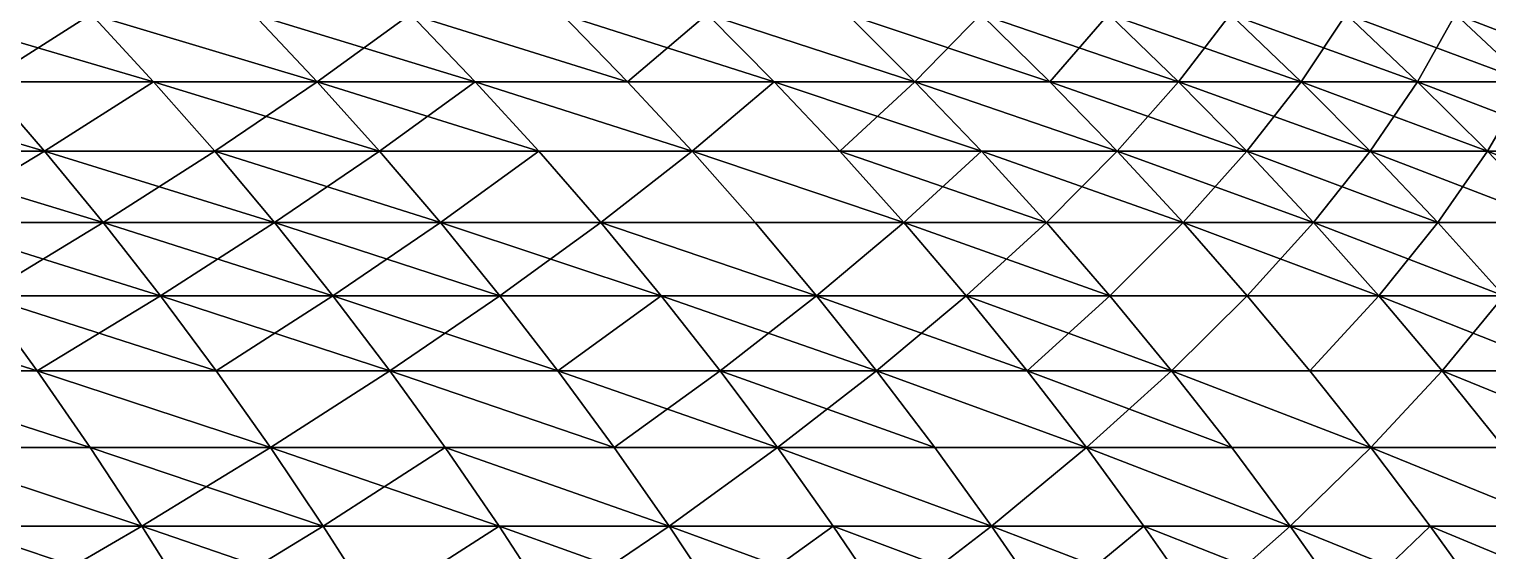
# Model space of a CAD drawing. Header units: millimetres. Extents: x -3250 to 6200, y -3250 to 3250.
# Drawn here: x 5473.4 to 5754.5, y 509.5 to 610 of the extents above; entities that cross this region are included whole.
import ezdxf

# ---------------------------------------------------------------- set-up
doc = ezdxf.new("R2010")
doc.units = ezdxf.units.MM
doc.header["$MEASUREMENT"] = 0
doc.layers.add('MESH_3D', color=2, linetype='CONTINUOUS')

msp = doc.modelspace()

# ---------------------------------------------------------------- linework, layer by layer
at = {"layer": 'MESH_3D'}
for points in [[(5452.97, 612.84, 1481.8), (5485.32, 612.84, 1523.42), (5464.79, 599.82, 1472.37)], [(5497.37, 599.82, 25185.71), (5452.97, 612.84, 25218.2), (5464.79, 599.82, 25227.63)], [(5485.32, 612.84, 25176.58), (5452.97, 612.84, 25218.2), (5497.37, 599.82, 25185.71)], [(5464.79, 599.82, 1472.37), (5485.32, 612.84, 1523.42), (5497.37, 599.82, 1514.29)], [(5485.32, 612.84, 1523.42), (5528.9, 599.82, 1557.01), (5497.37, 599.82, 1514.29)], [(5485.32, 612.84, 1523.42), (5516.62, 612.84, 1565.83), (5528.9, 599.82, 1557.01)], [(5528.9, 599.82, 25142.99), (5485.32, 612.84, 25176.58), (5497.37, 599.82, 25185.71)], [(5516.62, 612.84, 25134.17), (5485.32, 612.84, 25176.58), (5528.9, 599.82, 25142.99)], [(5516.62, 612.84, 1565.83), (5546.86, 612.84, 1609.01), (5559.35, 599.82, 1600.5)], [(5516.62, 612.84, 1565.83), (5559.35, 599.82, 1600.5), (5528.9, 599.82, 1557.01)], [(5546.86, 612.84, 25090.99), (5516.62, 612.84, 25134.17), (5528.9, 599.82, 25142.99)], [(5546.86, 612.84, 25090.99), (5528.9, 599.82, 25142.99), (5559.35, 599.82, 25099.5)], [(5546.86, 612.84, 1609.01), (5588.71, 599.82, 1644.73), (5559.35, 599.82, 1600.5)], [(5546.86, 612.84, 1609.01), (5576.01, 612.84, 1652.93), (5588.71, 599.82, 1644.73)], [(5588.71, 599.82, 25055.27), (5546.86, 612.84, 25090.99), (5559.35, 599.82, 25099.5)], [(5576.01, 612.84, 25047.07), (5546.86, 612.84, 25090.99), (5588.71, 599.82, 25055.27)], [(5576.01, 612.84, 1652.93), (5604.05, 612.84, 1697.57), (5616.95, 599.82, 1689.68)], [(5576.01, 612.84, 1652.93), (5616.95, 599.82, 1689.68), (5588.71, 599.82, 1644.73)], [(5604.05, 612.84, 25002.43), (5576.01, 612.84, 25047.07), (5588.71, 599.82, 25055.27)], [(5604.05, 612.84, 25002.43), (5588.71, 599.82, 25055.27), (5616.95, 599.82, 25010.32)], [(5604.05, 612.84, 1697.57), (5644.07, 599.82, 1735.33), (5616.95, 599.82, 1689.68)], [(5604.05, 612.84, 1697.57), (5630.98, 612.84, 1742.88), (5644.07, 599.82, 1735.33)], [(5644.07, 599.82, 24964.67), (5604.05, 612.84, 25002.43), (5616.95, 599.82, 25010.32)], [(5630.98, 612.84, 24957.12), (5604.05, 612.84, 25002.43), (5644.07, 599.82, 24964.67)], [(5630.98, 612.84, 1742.88), (5670.04, 599.82, 1781.63), (5644.07, 599.82, 1735.33)], [(5630.98, 612.84, 1742.88), (5656.76, 612.84, 1788.86), (5670.04, 599.82, 1781.63)], [(5656.76, 612.84, 24911.14), (5630.98, 612.84, 24957.12), (5644.07, 599.82, 24964.67)], [(5656.76, 612.84, 24911.14), (5644.07, 599.82, 24964.67), (5670.04, 599.82, 24918.37)], [(5656.76, 612.84, 1788.86), (5681.39, 612.84, 1835.47), (5670.04, 599.82, 1781.63)], [(5694.85, 599.82, 24871.43), (5656.76, 612.84, 24911.14), (5670.04, 599.82, 24918.37)], [(5681.39, 612.84, 24864.53), (5656.76, 612.84, 24911.14), (5694.85, 599.82, 24871.43)], [(5670.04, 599.82, 1781.63), (5681.39, 612.84, 1835.47), (5694.85, 599.82, 1828.57)], [(5681.39, 612.84, 1835.47), (5718.48, 599.82, 1876.11), (5694.85, 599.82, 1828.57)], [(5681.39, 612.84, 1835.47), (5704.86, 612.84, 1882.67), (5718.48, 599.82, 1876.11)], [(5704.86, 612.84, 24817.33), (5681.39, 612.84, 24864.53), (5694.85, 599.82, 24871.43)], [(5704.86, 612.84, 24817.33), (5694.85, 599.82, 24871.43), (5718.48, 599.82, 24823.89)], [(5704.86, 612.84, 1882.67), (5727.13, 612.84, 1930.44), (5718.48, 599.82, 1876.11)], [(5740.91, 599.82, 24775.77), (5704.86, 612.84, 24817.33), (5718.48, 599.82, 24823.89)], [(5727.13, 612.84, 24769.56), (5704.86, 612.84, 24817.33), (5740.91, 599.82, 24775.77)], [(5718.48, 599.82, 1876.11), (5727.13, 612.84, 1930.44), (5740.91, 599.82, 1924.23)], [(5727.13, 612.84, 1930.44), (5762.14, 599.82, 1972.89), (5740.91, 599.82, 1924.23)], [(5727.13, 612.84, 1930.44), (5748.21, 612.84, 1978.76), (5762.14, 599.82, 1972.89)], [(5748.21, 612.84, 24721.24), (5727.13, 612.84, 24769.56), (5740.91, 599.82, 24775.77)], [(5748.21, 612.84, 24721.24), (5740.91, 599.82, 24775.77), (5762.14, 599.82, 24727.11)], [(5748.21, 612.84, 1978.76), (5782.15, 599.82, 2022.06), (5762.14, 599.82, 1972.89)], [(5748.21, 612.84, 1978.76), (5768.08, 612.84, 2027.59), (5782.15, 599.82, 2022.06)], [(5768.08, 612.84, 24672.41), (5748.21, 612.84, 24721.24), (5762.14, 599.82, 24727.11)], [(5431.18, 599.82, 1431.28), (5464.79, 599.82, 1472.37), (5476.35, 586.44, 1463.15)], [(5431.18, 599.82, 1431.28), (5476.35, 586.44, 1463.15), (5442.51, 586.44, 1421.77)], [(5476.35, 586.44, 25236.85), (5431.18, 599.82, 25268.72), (5442.51, 586.44, 25278.23)], [(5464.79, 599.82, 25227.63), (5431.18, 599.82, 25268.72), (5476.35, 586.44, 25236.85)], [(5464.79, 599.82, 1472.37), (5497.37, 599.82, 1514.29), (5476.35, 586.44, 1463.15)], [(5497.37, 599.82, 25185.71), (5464.79, 599.82, 25227.63), (5476.35, 586.44, 25236.85)], [(5476.35, 586.44, 1463.15), (5497.37, 599.82, 1514.29), (5509.16, 586.44, 1505.36)], [(5497.37, 599.82, 25185.71), (5476.35, 586.44, 25236.85), (5509.16, 586.44, 25194.64)], [(5497.37, 599.82, 1514.29), (5528.9, 599.82, 1557.01), (5540.91, 586.44, 1548.37)], [(5497.37, 599.82, 1514.29), (5540.91, 586.44, 1548.37), (5509.16, 586.44, 1505.36)], [(5528.9, 599.82, 25142.99), (5497.37, 599.82, 25185.71), (5509.16, 586.44, 25194.64)], [(5528.9, 599.82, 25142.99), (5509.16, 586.44, 25194.64), (5540.91, 586.44, 25151.63)], [(5528.9, 599.82, 1557.01), (5571.57, 586.44, 1592.16), (5540.91, 586.44, 1548.37)], [(5528.9, 599.82, 1557.01), (5559.35, 599.82, 1600.5), (5571.57, 586.44, 1592.16)], [(5559.35, 599.82, 25099.5), (5528.9, 599.82, 25142.99), (5540.91, 586.44, 25151.63)], [(5559.35, 599.82, 25099.5), (5540.91, 586.44, 25151.63), (5571.57, 586.44, 25107.84)], [(5559.35, 599.82, 1600.5), (5588.71, 599.82, 1644.73), (5601.13, 586.44, 1636.71)], [(5559.35, 599.82, 1600.5), (5601.13, 586.44, 1636.71), (5571.57, 586.44, 1592.16)], [(5601.13, 586.44, 25063.29), (5559.35, 599.82, 25099.5), (5571.57, 586.44, 25107.84)], [(5588.71, 599.82, 25055.27), (5559.35, 599.82, 25099.5), (5601.13, 586.44, 25063.29)], [(5588.71, 599.82, 1644.73), (5616.95, 599.82, 1689.68), (5601.13, 586.44, 1636.71)], [(5616.95, 599.82, 25010.32), (5588.71, 599.82, 25055.27), (5601.13, 586.44, 25063.29)], [(5601.13, 586.44, 1636.71), (5616.95, 599.82, 1689.68), (5629.57, 586.44, 1681.97)], [(5616.95, 599.82, 25010.32), (5601.13, 586.44, 25063.29), (5629.57, 586.44, 25018.03)], [(5616.95, 599.82, 1689.68), (5644.07, 599.82, 1735.33), (5656.88, 586.44, 1727.93)], [(5616.95, 599.82, 1689.68), (5656.88, 586.44, 1727.93), (5629.57, 586.44, 1681.97)], [(5644.07, 599.82, 24964.67), (5616.95, 599.82, 25010.32), (5629.57, 586.44, 25018.03)], [(5644.07, 599.82, 24964.67), (5629.57, 586.44, 25018.03), (5656.88, 586.44, 24972.07)], [(5644.07, 599.82, 1735.33), (5683.03, 586.44, 1774.56), (5656.88, 586.44, 1727.93)], [(5644.07, 599.82, 1735.33), (5670.04, 599.82, 1781.63), (5683.03, 586.44, 1774.56)], [(5683.03, 586.44, 24925.44), (5644.07, 599.82, 24964.67), (5656.88, 586.44, 24972.07)], [(5670.04, 599.82, 24918.37), (5644.07, 599.82, 24964.67), (5683.03, 586.44, 24925.44)], [(5670.04, 599.82, 1781.63), (5708.01, 586.44, 1821.82), (5683.03, 586.44, 1774.56)], [(5670.04, 599.82, 1781.63), (5694.85, 599.82, 1828.57), (5708.01, 586.44, 1821.82)], [(5694.85, 599.82, 24871.43), (5670.04, 599.82, 24918.37), (5683.03, 586.44, 24925.44)], [(5694.85, 599.82, 24871.43), (5683.03, 586.44, 24925.44), (5708.01, 586.44, 24878.18)], [(5694.85, 599.82, 1828.57), (5718.48, 599.82, 1876.11), (5731.8, 586.44, 1869.69)], [(5694.85, 599.82, 1828.57), (5731.8, 586.44, 1869.69), (5708.01, 586.44, 1821.82)], [(5718.48, 599.82, 24823.89), (5694.85, 599.82, 24871.43), (5708.01, 586.44, 24878.18)], [(5718.48, 599.82, 24823.89), (5708.01, 586.44, 24878.18), (5731.8, 586.44, 24830.31)], [(5718.48, 599.82, 1876.11), (5740.91, 599.82, 1924.23), (5731.8, 586.44, 1869.69)], [(5754.39, 586.44, 24781.86), (5718.48, 599.82, 24823.89), (5731.8, 586.44, 24830.31)], [(5740.91, 599.82, 24775.77), (5718.48, 599.82, 24823.89), (5754.39, 586.44, 24781.86)], [(5731.8, 586.44, 1869.69), (5740.91, 599.82, 1924.23), (5754.39, 586.44, 1918.14)], [(5740.91, 599.82, 1924.23), (5762.14, 599.82, 1972.89), (5775.77, 586.44, 1967.14)], [(5740.91, 599.82, 1924.23), (5775.77, 586.44, 1967.14), (5754.39, 586.44, 1918.14)], [(5762.14, 599.82, 24727.11), (5740.91, 599.82, 24775.77), (5754.39, 586.44, 24781.86)], [(5762.14, 599.82, 24727.11), (5754.39, 586.44, 24781.86), (5775.77, 586.44, 24732.86)], [(5442.51, 586.44, 1421.77), (5487.65, 572.69, 1454.14), (5453.58, 572.69, 1412.49)], [(5442.51, 586.44, 1421.77), (5476.35, 586.44, 1463.15), (5487.65, 572.69, 1454.14)], [(5476.35, 586.44, 25236.85), (5442.51, 586.44, 25278.23), (5453.58, 572.69, 25287.51)], [(5476.35, 586.44, 25236.85), (5453.58, 572.69, 25287.51), (5487.65, 572.69, 25245.86)], [(5476.35, 586.44, 1463.15), (5520.68, 572.69, 1496.63), (5487.65, 572.69, 1454.14)], [(5476.35, 586.44, 1463.15), (5509.16, 586.44, 1505.36), (5520.68, 572.69, 1496.63)], [(5509.16, 586.44, 25194.64), (5476.35, 586.44, 25236.85), (5487.65, 572.69, 25245.86)], [(5509.16, 586.44, 25194.64), (5487.65, 572.69, 25245.86), (5520.68, 572.69, 25203.37)], [(5509.16, 586.44, 1505.36), (5540.91, 586.44, 1548.37), (5552.64, 572.69, 1539.94)], [(5509.16, 586.44, 1505.36), (5552.64, 572.69, 1539.94), (5520.68, 572.69, 1496.63)], [(5540.91, 586.44, 25151.63), (5509.16, 586.44, 25194.64), (5520.68, 572.69, 25203.37)], [(5540.91, 586.44, 25151.63), (5520.68, 572.69, 25203.37), (5552.64, 572.69, 25160.06)], [(5540.91, 586.44, 1548.37), (5571.57, 586.44, 1592.16), (5552.64, 572.69, 1539.94)], [(5571.57, 586.44, 25107.84), (5540.91, 586.44, 25151.63), (5552.64, 572.69, 25160.06)], [(5552.64, 572.69, 1539.94), (5571.57, 586.44, 1592.16), (5583.51, 572.69, 1584.02)], [(5571.57, 586.44, 25107.84), (5552.64, 572.69, 25160.06), (5583.51, 572.69, 25115.98)], [(5571.57, 586.44, 1592.16), (5601.13, 586.44, 1636.71), (5583.51, 572.69, 1584.02)], [(5601.13, 586.44, 25063.29), (5571.57, 586.44, 25107.84), (5583.51, 572.69, 25115.98)], [(5583.51, 572.69, 1584.02), (5601.13, 586.44, 1636.71), (5613.27, 572.69, 1628.87)], [(5601.13, 586.44, 25063.29), (5583.51, 572.69, 25115.98), (5613.27, 572.69, 25071.13)], [(5601.13, 586.44, 1636.71), (5641.9, 572.69, 1674.44), (5613.27, 572.69, 1628.87)], [(5601.13, 586.44, 1636.71), (5629.57, 586.44, 1681.97), (5641.9, 572.69, 1674.44)], [(5641.9, 572.69, 25025.56), (5601.13, 586.44, 25063.29), (5613.27, 572.69, 25071.13)], [(5629.57, 586.44, 25018.03), (5601.13, 586.44, 25063.29), (5641.9, 572.69, 25025.56)], [(5629.57, 586.44, 1681.97), (5656.88, 586.44, 1727.93), (5669.39, 572.69, 1720.71)], [(5629.57, 586.44, 1681.97), (5669.39, 572.69, 1720.71), (5641.9, 572.69, 1674.44)], [(5656.88, 586.44, 24972.07), (5629.57, 586.44, 25018.03), (5641.9, 572.69, 25025.56)], [(5656.88, 586.44, 24972.07), (5641.9, 572.69, 25025.56), (5669.39, 572.69, 24979.29)], [(5656.88, 586.44, 1727.93), (5695.72, 572.69, 1767.65), (5669.39, 572.69, 1720.71)], [(5656.88, 586.44, 1727.93), (5683.03, 586.44, 1774.56), (5695.72, 572.69, 1767.65)], [(5683.03, 586.44, 24925.44), (5656.88, 586.44, 24972.07), (5669.39, 572.69, 24979.29)], [(5683.03, 586.44, 24925.44), (5669.39, 572.69, 24979.29), (5695.72, 572.69, 24932.35)], [(5683.03, 586.44, 1774.56), (5720.87, 572.69, 1815.23), (5695.72, 572.69, 1767.65)], [(5683.03, 586.44, 1774.56), (5708.01, 586.44, 1821.82), (5720.87, 572.69, 1815.23)], [(5708.01, 586.44, 24878.18), (5683.03, 586.44, 24925.44), (5695.72, 572.69, 24932.35)], [(5708.01, 586.44, 24878.18), (5695.72, 572.69, 24932.35), (5720.87, 572.69, 24884.77)], [(5708.01, 586.44, 1821.82), (5731.8, 586.44, 1869.69), (5744.82, 572.69, 1863.42)], [(5708.01, 586.44, 1821.82), (5744.82, 572.69, 1863.42), (5720.87, 572.69, 1815.23)], [(5731.8, 586.44, 24830.31), (5708.01, 586.44, 24878.18), (5720.87, 572.69, 24884.77)], [(5731.8, 586.44, 24830.31), (5720.87, 572.69, 24884.77), (5744.82, 572.69, 24836.58)], [(5731.8, 586.44, 1869.69), (5754.39, 586.44, 1918.14), (5767.57, 572.69, 1912.2)], [(5731.8, 586.44, 1869.69), (5767.57, 572.69, 1912.2), (5744.82, 572.69, 1863.42)], [(5754.39, 586.44, 24781.86), (5731.8, 586.44, 24830.31), (5744.82, 572.69, 24836.58)], [(5754.39, 586.44, 24781.86), (5744.82, 572.69, 24836.58), (5767.57, 572.69, 24787.8)], [(5754.39, 586.44, 1918.14), (5775.77, 586.44, 1967.14), (5789.09, 572.69, 1961.53)], [(5754.39, 586.44, 1918.14), (5789.09, 572.69, 1961.53), (5767.57, 572.69, 1912.2)], [(5775.77, 586.44, 24732.86), (5754.39, 586.44, 24781.86), (5767.57, 572.69, 24787.8)], [(5453.58, 572.69, 1412.49), (5498.68, 558.59, 1445.35), (5464.38, 558.59, 1403.42)], [(5453.58, 572.69, 1412.49), (5487.65, 572.69, 1454.14), (5498.68, 558.59, 1445.35)], [(5487.65, 572.69, 25245.86), (5453.58, 572.69, 25287.51), (5464.38, 558.59, 25296.58)], [(5487.65, 572.69, 25245.86), (5464.38, 558.59, 25296.58), (5498.68, 558.59, 25254.65)], [(5487.65, 572.69, 1454.14), (5520.68, 572.69, 1496.63), (5498.68, 558.59, 1445.35)], [(5531.92, 558.59, 25211.88), (5487.65, 572.69, 25245.86), (5498.68, 558.59, 25254.65)], [(5520.68, 572.69, 25203.37), (5487.65, 572.69, 25245.86), (5531.92, 558.59, 25211.88)], [(5498.68, 558.59, 1445.35), (5520.68, 572.69, 1496.63), (5531.92, 558.59, 1488.12)], [(5520.68, 572.69, 1496.63), (5552.64, 572.69, 1539.94), (5564.09, 558.59, 1531.7)], [(5520.68, 572.69, 1496.63), (5564.09, 558.59, 1531.7), (5531.92, 558.59, 1488.12)], [(5552.64, 572.69, 25160.06), (5520.68, 572.69, 25203.37), (5531.92, 558.59, 25211.88)], [(5552.64, 572.69, 25160.06), (5531.92, 558.59, 25211.88), (5564.09, 558.59, 25168.3)], [(5552.64, 572.69, 1539.94), (5595.16, 558.59, 1576.08), (5564.09, 558.59, 1531.7)], [(5552.64, 572.69, 1539.94), (5583.51, 572.69, 1584.02), (5595.16, 558.59, 1576.08)], [(5583.51, 572.69, 25115.98), (5552.64, 572.69, 25160.06), (5564.09, 558.59, 25168.3)], [(5583.51, 572.69, 25115.98), (5564.09, 558.59, 25168.3), (5595.16, 558.59, 25123.92)], [(5583.51, 572.69, 1584.02), (5625.12, 558.59, 1621.21), (5595.16, 558.59, 1576.08)], [(5583.51, 572.69, 1584.02), (5613.27, 572.69, 1628.87), (5625.12, 558.59, 1621.21)], [(5625.12, 558.59, 25078.79), (5583.51, 572.69, 25115.98), (5595.16, 558.59, 25123.92)], [(5613.27, 572.69, 25071.13), (5583.51, 572.69, 25115.98), (5625.12, 558.59, 25078.79)], [(5613.27, 572.69, 1628.87), (5641.9, 572.69, 1674.44), (5625.12, 558.59, 1621.21)], [(5641.9, 572.69, 25025.56), (5613.27, 572.69, 25071.13), (5625.12, 558.59, 25078.79)], [(5625.12, 558.59, 1621.21), (5641.9, 572.69, 1674.44), (5653.94, 558.59, 1667.08)], [(5641.9, 572.69, 25025.56), (5625.12, 558.59, 25078.79), (5653.94, 558.59, 25032.92)], [(5641.9, 572.69, 1674.44), (5669.39, 572.69, 1720.71), (5681.61, 558.59, 1713.65)], [(5641.9, 572.69, 1674.44), (5681.61, 558.59, 1713.65), (5653.94, 558.59, 1667.08)], [(5669.39, 572.69, 24979.29), (5641.9, 572.69, 25025.56), (5653.94, 558.59, 25032.92)], [(5669.39, 572.69, 24979.29), (5653.94, 558.59, 25032.92), (5681.61, 558.59, 24986.35)], [(5669.39, 572.69, 1720.71), (5695.72, 572.69, 1767.65), (5681.61, 558.59, 1713.65)], [(5695.72, 572.69, 24932.35), (5669.39, 572.69, 24979.29), (5681.61, 558.59, 24986.35)], [(5681.61, 558.59, 1713.65), (5695.72, 572.69, 1767.65), (5708.11, 558.59, 1760.9)], [(5695.72, 572.69, 24932.35), (5681.61, 558.59, 24986.35), (5708.11, 558.59, 24939.1)], [(5695.72, 572.69, 1767.65), (5720.87, 572.69, 1815.23), (5733.42, 558.59, 1808.79)], [(5695.72, 572.69, 1767.65), (5733.42, 558.59, 1808.79), (5708.11, 558.59, 1760.9)], [(5720.87, 572.69, 24884.77), (5695.72, 572.69, 24932.35), (5708.11, 558.59, 24939.1)], [(5720.87, 572.69, 24884.77), (5708.11, 558.59, 24939.1), (5733.42, 558.59, 24891.21)], [(5720.87, 572.69, 1815.23), (5757.53, 558.59, 1857.3), (5733.42, 558.59, 1808.79)], [(5720.87, 572.69, 1815.23), (5744.82, 572.69, 1863.42), (5757.53, 558.59, 1857.3)], [(5744.82, 572.69, 24836.58), (5720.87, 572.69, 24884.77), (5733.42, 558.59, 24891.21)], [(5744.82, 572.69, 24836.58), (5733.42, 558.59, 24891.21), (5757.53, 558.59, 24842.7)], [(5744.82, 572.69, 1863.42), (5767.57, 572.69, 1912.2), (5757.53, 558.59, 1857.3)], [(5767.57, 572.69, 24787.8), (5744.82, 572.69, 24836.58), (5757.53, 558.59, 24842.7)], [(5429.04, 558.59, 1362.36), (5474.91, 544.14, 1394.58), (5439.35, 544.14, 1353.26)], [(5429.04, 558.59, 1362.36), (5464.38, 558.59, 1403.42), (5474.91, 544.14, 1394.58)], [(5464.38, 558.59, 25296.58), (5439.35, 544.14, 25346.74), (5474.91, 544.14, 25305.42)], [(5464.38, 558.59, 1403.42), (5498.68, 558.59, 1445.35), (5509.43, 544.14, 1436.78)], [(5464.38, 558.59, 1403.42), (5509.43, 544.14, 1436.78), (5474.91, 544.14, 1394.58)], [(5498.68, 558.59, 25254.65), (5464.38, 558.59, 25296.58), (5474.91, 544.14, 25305.42)], [(5498.68, 558.59, 25254.65), (5474.91, 544.14, 25305.42), (5509.43, 544.14, 25263.22)], [(5498.68, 558.59, 1445.35), (5531.92, 558.59, 1488.12), (5542.88, 544.14, 1479.82)], [(5498.68, 558.59, 1445.35), (5542.88, 544.14, 1479.82), (5509.43, 544.14, 1436.78)], [(5531.92, 558.59, 25211.88), (5498.68, 558.59, 25254.65), (5509.43, 544.14, 25263.22)], [(5531.92, 558.59, 25211.88), (5509.43, 544.14, 25263.22), (5542.88, 544.14, 25220.18)], [(5531.92, 558.59, 1488.12), (5564.09, 558.59, 1531.7), (5575.25, 544.14, 1523.68)], [(5531.92, 558.59, 1488.12), (5575.25, 544.14, 1523.68), (5542.88, 544.14, 1479.82)], [(5564.09, 558.59, 25168.3), (5531.92, 558.59, 25211.88), (5542.88, 544.14, 25220.18)], [(5564.09, 558.59, 25168.3), (5542.88, 544.14, 25220.18), (5575.25, 544.14, 25176.32)], [(5564.09, 558.59, 1531.7), (5595.16, 558.59, 1576.08), (5575.25, 544.14, 1523.68)], [(5595.16, 558.59, 25123.92), (5564.09, 558.59, 25168.3), (5575.25, 544.14, 25176.32)], [(5575.25, 544.14, 1523.68), (5595.16, 558.59, 1576.08), (5606.52, 544.14, 1568.33)], [(5595.16, 558.59, 25123.92), (5575.25, 544.14, 25176.32), (5606.52, 544.14, 25131.67)], [(5595.16, 558.59, 1576.08), (5636.67, 544.14, 1613.75), (5606.52, 544.14, 1568.33)], [(5595.16, 558.59, 1576.08), (5625.12, 558.59, 1621.21), (5636.67, 544.14, 1613.75)], [(5625.12, 558.59, 25078.79), (5595.16, 558.59, 25123.92), (5606.52, 544.14, 25131.67)], [(5625.12, 558.59, 25078.79), (5606.52, 544.14, 25131.67), (5636.67, 544.14, 25086.25)], [(5625.12, 558.59, 1621.21), (5653.94, 558.59, 1667.08), (5636.67, 544.14, 1613.75)], [(5665.67, 544.14, 25040.09), (5625.12, 558.59, 25078.79), (5636.67, 544.14, 25086.25)], [(5653.94, 558.59, 25032.92), (5625.12, 558.59, 25078.79), (5665.67, 544.14, 25040.09)], [(5636.67, 544.14, 1613.75), (5653.94, 558.59, 1667.08), (5665.67, 544.14, 1659.91)], [(5653.94, 558.59, 1667.08), (5693.51, 544.14, 1706.78), (5665.67, 544.14, 1659.91)], [(5653.94, 558.59, 1667.08), (5681.61, 558.59, 1713.65), (5693.51, 544.14, 1706.78)], [(5681.61, 558.59, 24986.35), (5653.94, 558.59, 25032.92), (5665.67, 544.14, 25040.09)], [(5681.61, 558.59, 24986.35), (5665.67, 544.14, 25040.09), (5693.51, 544.14, 24993.22)], [(5681.61, 558.59, 1713.65), (5708.11, 558.59, 1760.9), (5693.51, 544.14, 1706.78)], [(5708.11, 558.59, 24939.1), (5681.61, 558.59, 24986.35), (5693.51, 544.14, 24993.22)], [(5693.51, 544.14, 1706.78), (5708.11, 558.59, 1760.9), (5720.18, 544.14, 1754.33)], [(5708.11, 558.59, 24939.1), (5693.51, 544.14, 24993.22), (5720.18, 544.14, 24945.67)], [(5708.11, 558.59, 1760.9), (5733.42, 558.59, 1808.79), (5720.18, 544.14, 1754.33)], [(5733.42, 558.59, 24891.21), (5708.11, 558.59, 24939.1), (5720.18, 544.14, 24945.67)], [(5720.18, 544.14, 1754.33), (5733.42, 558.59, 1808.79), (5745.65, 544.14, 1802.52)], [(5733.42, 558.59, 24891.21), (5720.18, 544.14, 24945.67), (5745.65, 544.14, 24897.48)], [(5733.42, 558.59, 1808.79), (5757.53, 558.59, 1857.3), (5769.92, 544.14, 1851.34)], [(5733.42, 558.59, 1808.79), (5769.92, 544.14, 1851.34), (5745.65, 544.14, 1802.52)], [(5757.53, 558.59, 24842.7), (5733.42, 558.59, 24891.21), (5745.65, 544.14, 24897.48)], [(5757.53, 558.59, 24842.7), (5745.65, 544.14, 24897.48), (5769.92, 544.14, 24848.66)], [(5439.35, 544.14, 1353.26), (5474.91, 544.14, 1394.58), (5485.16, 529.35, 1385.98)], [(5439.35, 544.14, 1353.26), (5485.16, 529.35, 1385.98), (5449.39, 529.35, 1344.41)], [(5485.16, 529.35, 25314.02), (5439.35, 544.14, 25346.74), (5449.39, 529.35, 25355.59)], [(5474.91, 544.14, 25305.42), (5439.35, 544.14, 25346.74), (5485.16, 529.35, 25314.02)], [(5474.91, 544.14, 1394.58), (5519.89, 529.35, 1428.43), (5485.16, 529.35, 1385.98)], [(5474.91, 544.14, 1394.58), (5509.43, 544.14, 1436.78), (5519.89, 529.35, 1428.43)], [(5519.89, 529.35, 25271.57), (5474.91, 544.14, 25305.42), (5485.16, 529.35, 25314.02)], [(5509.43, 544.14, 25263.22), (5474.91, 544.14, 25305.42), (5519.89, 529.35, 25271.57)], [(5509.43, 544.14, 1436.78), (5542.88, 544.14, 1479.82), (5519.89, 529.35, 1428.43)], [(5542.88, 544.14, 25220.18), (5509.43, 544.14, 25263.22), (5519.89, 529.35, 25271.57)], [(5519.89, 529.35, 1428.43), (5542.88, 544.14, 1479.82), (5553.55, 529.35, 1471.74)], [(5542.88, 544.14, 25220.18), (5519.89, 529.35, 25271.57), (5553.55, 529.35, 25228.26)], [(5542.88, 544.14, 1479.82), (5575.25, 544.14, 1523.68), (5586.12, 529.35, 1515.87)], [(5542.88, 544.14, 1479.82), (5586.12, 529.35, 1515.87), (5553.55, 529.35, 1471.74)], [(5586.12, 529.35, 25184.13), (5542.88, 544.14, 25220.18), (5553.55, 529.35, 25228.26)], [(5575.25, 544.14, 25176.32), (5542.88, 544.14, 25220.18), (5586.12, 529.35, 25184.13)], [(5575.25, 544.14, 1523.68), (5606.52, 544.14, 1568.33), (5617.58, 529.35, 1560.79)], [(5575.25, 544.14, 1523.68), (5617.58, 529.35, 1560.79), (5586.12, 529.35, 1515.87)], [(5606.52, 544.14, 25131.67), (5575.25, 544.14, 25176.32), (5586.12, 529.35, 25184.13)], [(5606.52, 544.14, 25131.67), (5586.12, 529.35, 25184.13), (5617.58, 529.35, 25139.21)], [(5606.52, 544.14, 1568.33), (5647.91, 529.35, 1606.49), (5617.58, 529.35, 1560.79)], [(5606.52, 544.14, 1568.33), (5636.67, 544.14, 1613.75), (5647.91, 529.35, 1606.49)], [(5636.67, 544.14, 25086.25), (5606.52, 544.14, 25131.67), (5617.58, 529.35, 25139.21)], [(5636.67, 544.14, 25086.25), (5617.58, 529.35, 25139.21), (5647.91, 529.35, 25093.51)], [(5636.67, 544.14, 1613.75), (5665.67, 544.14, 1659.91), (5677.09, 529.35, 1652.93)], [(5636.67, 544.14, 1613.75), (5677.09, 529.35, 1652.93), (5647.91, 529.35, 1606.49)], [(5677.09, 529.35, 25047.07), (5636.67, 544.14, 25086.25), (5647.91, 529.35, 25093.51)], [(5665.67, 544.14, 25040.09), (5636.67, 544.14, 25086.25), (5677.09, 529.35, 25047.07)], [(5665.67, 544.14, 1659.91), (5705.1, 529.35, 1700.09), (5677.09, 529.35, 1652.93)], [(5665.67, 544.14, 1659.91), (5693.51, 544.14, 1706.78), (5705.1, 529.35, 1700.09)], [(5693.51, 544.14, 24993.22), (5665.67, 544.14, 25040.09), (5677.09, 529.35, 25047.07)], [(5693.51, 544.14, 24993.22), (5677.09, 529.35, 25047.07), (5705.1, 529.35, 24999.91)], [(5693.51, 544.14, 1706.78), (5731.93, 529.35, 1747.92), (5705.1, 529.35, 1700.09)], [(5693.51, 544.14, 1706.78), (5720.18, 544.14, 1754.33), (5731.93, 529.35, 1747.92)], [(5731.93, 529.35, 24952.08), (5693.51, 544.14, 24993.22), (5705.1, 529.35, 24999.91)], [(5720.18, 544.14, 24945.67), (5693.51, 544.14, 24993.22), (5731.93, 529.35, 24952.08)], [(5720.18, 544.14, 1754.33), (5745.65, 544.14, 1802.52), (5731.93, 529.35, 1747.92)], [(5745.65, 544.14, 24897.48), (5720.18, 544.14, 24945.67), (5731.93, 529.35, 24952.08)], [(5731.93, 529.35, 1747.92), (5745.65, 544.14, 1802.52), (5757.56, 529.35, 1796.42)], [(5745.65, 544.14, 24897.48), (5731.93, 529.35, 24952.08), (5757.56, 529.35, 24903.58)], [(5745.65, 544.14, 1802.52), (5781.97, 529.35, 1845.53), (5757.56, 529.35, 1796.42)], [(5745.65, 544.14, 1802.52), (5769.92, 544.14, 1851.34), (5781.97, 529.35, 1845.53)], [(5769.92, 544.14, 24848.66), (5745.65, 544.14, 24897.48), (5757.56, 529.35, 24903.58)], [(5449.39, 529.35, 1344.41), (5495.13, 514.23, 1377.62), (5459.14, 514.23, 1335.8)], [(5449.39, 529.35, 1344.41), (5485.16, 529.35, 1385.98), (5495.13, 514.23, 1377.62)], [(5495.13, 514.23, 25322.38), (5449.39, 529.35, 25355.59), (5459.14, 514.23, 25364.2)], [(5485.16, 529.35, 25314.02), (5449.39, 529.35, 25355.59), (5495.13, 514.23, 25322.38)], [(5485.16, 529.35, 1385.98), (5519.89, 529.35, 1428.43), (5530.06, 514.23, 1420.32)], [(5485.16, 529.35, 1385.98), (5530.06, 514.23, 1420.32), (5495.13, 514.23, 1377.62)], [(5519.89, 529.35, 25271.57), (5485.16, 529.35, 25314.02), (5495.13, 514.23, 25322.38)], [(5519.89, 529.35, 25271.57), (5495.13, 514.23, 25322.38), (5530.06, 514.23, 25279.68)], [(5519.89, 529.35, 1428.43), (5553.55, 529.35, 1471.74), (5530.06, 514.23, 1420.32)], [(5563.92, 514.23, 25236.12), (5519.89, 529.35, 25271.57), (5530.06, 514.23, 25279.68)], [(5553.55, 529.35, 25228.26), (5519.89, 529.35, 25271.57), (5563.92, 514.23, 25236.12)], [(5530.06, 514.23, 1420.32), (5553.55, 529.35, 1471.74), (5563.92, 514.23, 1463.88)], [(5553.55, 529.35, 1471.74), (5586.12, 529.35, 1515.87), (5596.69, 514.23, 1508.27)], [(5553.55, 529.35, 1471.74), (5596.69, 514.23, 1508.27), (5563.92, 514.23, 1463.88)], [(5596.69, 514.23, 25191.73), (5553.55, 529.35, 25228.26), (5563.92, 514.23, 25236.12)], [(5586.12, 529.35, 25184.13), (5553.55, 529.35, 25228.26), (5596.69, 514.23, 25191.73)], [(5586.12, 529.35, 1515.87), (5617.58, 529.35, 1560.79), (5596.69, 514.23, 1508.27)], [(5617.58, 529.35, 25139.21), (5586.12, 529.35, 25184.13), (5596.69, 514.23, 25191.73)], [(5596.69, 514.23, 1508.27), (5617.58, 529.35, 1560.79), (5628.33, 514.23, 1553.47)], [(5617.58, 529.35, 25139.21), (5596.69, 514.23, 25191.73), (5628.33, 514.23, 25146.53)], [(5617.58, 529.35, 1560.79), (5658.84, 514.23, 1599.43), (5628.33, 514.23, 1553.47)], [(5617.58, 529.35, 1560.79), (5647.91, 529.35, 1606.49), (5658.84, 514.23, 1599.43)], [(5658.84, 514.23, 25100.57), (5617.58, 529.35, 25139.21), (5628.33, 514.23, 25146.53)], [(5647.91, 529.35, 25093.51), (5617.58, 529.35, 25139.21), (5658.84, 514.23, 25100.57)], [(5647.91, 529.35, 1606.49), (5677.09, 529.35, 1652.93), (5658.84, 514.23, 1599.43)], [(5677.09, 529.35, 25047.07), (5647.91, 529.35, 25093.51), (5658.84, 514.23, 25100.57)], [(5658.84, 514.23, 1599.43), (5677.09, 529.35, 1652.93), (5688.19, 514.23, 1646.15)], [(5677.09, 529.35, 25047.07), (5658.84, 514.23, 25100.57), (5688.19, 514.23, 25053.85)], [(5677.09, 529.35, 1652.93), (5705.1, 529.35, 1700.09), (5716.37, 514.23, 1693.58)], [(5677.09, 529.35, 1652.93), (5716.37, 514.23, 1693.58), (5688.19, 514.23, 1646.15)], [(5716.37, 514.23, 25006.42), (5677.09, 529.35, 25047.07), (5688.19, 514.23, 25053.85)], [(5705.1, 529.35, 24999.91), (5677.09, 529.35, 25047.07), (5716.37, 514.23, 25006.42)], [(5705.1, 529.35, 1700.09), (5731.93, 529.35, 1747.92), (5716.37, 514.23, 1693.58)], [(5731.93, 529.35, 24952.08), (5705.1, 529.35, 24999.91), (5716.37, 514.23, 25006.42)], [(5716.37, 514.23, 1693.58), (5731.93, 529.35, 1747.92), (5743.36, 514.23, 1741.7)], [(5731.93, 529.35, 24952.08), (5716.37, 514.23, 25006.42), (5743.36, 514.23, 24958.3)], [(5731.93, 529.35, 1747.92), (5757.56, 529.35, 1796.42), (5769.14, 514.23, 1790.48)], [(5731.93, 529.35, 1747.92), (5769.14, 514.23, 1790.48), (5743.36, 514.23, 1741.7)], [(5769.14, 514.23, 24909.52), (5731.93, 529.35, 24952.08), (5743.36, 514.23, 24958.3)], [(5757.56, 529.35, 24903.58), (5731.93, 529.35, 24952.08), (5769.14, 514.23, 24909.52)], [(5459.14, 514.23, 1335.8), (5504.81, 498.79, 1369.5), (5468.61, 498.79, 1327.44)], [(5459.14, 514.23, 1335.8), (5495.13, 514.23, 1377.62), (5504.81, 498.79, 1369.5)], [(5495.13, 514.23, 25322.38), (5459.14, 514.23, 25364.2), (5468.61, 498.79, 25372.56)], [(5495.13, 514.23, 25322.38), (5468.61, 498.79, 25372.56), (5504.81, 498.79, 25330.5)], [(5495.13, 514.23, 1377.62), (5530.06, 514.23, 1420.32), (5539.94, 498.79, 1412.45)], [(5495.13, 514.23, 1377.62), (5539.94, 498.79, 1412.45), (5504.81, 498.79, 1369.5)], [(5530.06, 514.23, 25279.68), (5495.13, 514.23, 25322.38), (5504.81, 498.79, 25330.5)], [(5530.06, 514.23, 25279.68), (5504.81, 498.79, 25330.5), (5539.94, 498.79, 25287.55)], [(5530.06, 514.23, 1420.32), (5563.92, 514.23, 1463.88), (5539.94, 498.79, 1412.45)], [(5563.92, 514.23, 25236.12), (5530.06, 514.23, 25279.68), (5539.94, 498.79, 25287.55)], [(5539.94, 498.79, 1412.45), (5563.92, 514.23, 1463.88), (5573.99, 498.79, 1456.25)], [(5563.92, 514.23, 25236.12), (5539.94, 498.79, 25287.55), (5573.99, 498.79, 25243.75)], [(5563.92, 514.23, 1463.88), (5596.69, 514.23, 1508.27), (5606.94, 498.79, 1500.9)], [(5563.92, 514.23, 1463.88), (5606.94, 498.79, 1500.9), (5573.99, 498.79, 1456.25)], [(5596.69, 514.23, 25191.73), (5563.92, 514.23, 25236.12), (5573.99, 498.79, 25243.75)], [(5596.69, 514.23, 25191.73), (5573.99, 498.79, 25243.75), (5606.94, 498.79, 25199.1)], [(5596.69, 514.23, 1508.27), (5638.77, 498.79, 1546.35), (5606.94, 498.79, 1500.9)], [(5596.69, 514.23, 1508.27), (5628.33, 514.23, 1553.47), (5638.77, 498.79, 1546.35)], [(5628.33, 514.23, 25146.53), (5596.69, 514.23, 25191.73), (5606.94, 498.79, 25199.1)], [(5628.33, 514.23, 25146.53), (5606.94, 498.79, 25199.1), (5638.77, 498.79, 25153.65)], [(5628.33, 514.23, 1553.47), (5658.84, 514.23, 1599.43), (5669.45, 498.79, 1592.58)], [(5628.33, 514.23, 1553.47), (5669.45, 498.79, 1592.58), (5638.77, 498.79, 1546.35)], [(5658.84, 514.23, 25100.57), (5628.33, 514.23, 25146.53), (5638.77, 498.79, 25153.65)], [(5658.84, 514.23, 25100.57), (5638.77, 498.79, 25153.65), (5669.45, 498.79, 25107.42)], [(5658.84, 514.23, 1599.43), (5698.97, 498.79, 1639.56), (5669.45, 498.79, 1592.58)], [(5658.84, 514.23, 1599.43), (5688.19, 514.23, 1646.15), (5698.97, 498.79, 1639.56)], [(5688.19, 514.23, 25053.85), (5658.84, 514.23, 25100.57), (5669.45, 498.79, 25107.42)], [(5688.19, 514.23, 25053.85), (5669.45, 498.79, 25107.42), (5698.97, 498.79, 25060.44)], [(5688.19, 514.23, 1646.15), (5716.37, 514.23, 1693.58), (5727.31, 498.79, 1687.27)], [(5688.19, 514.23, 1646.15), (5727.31, 498.79, 1687.27), (5698.97, 498.79, 1639.56)], [(5716.37, 514.23, 25006.42), (5688.19, 514.23, 25053.85), (5698.97, 498.79, 25060.44)], [(5716.37, 514.23, 25006.42), (5698.97, 498.79, 25060.44), (5727.31, 498.79, 25012.73)], [(5716.37, 514.23, 1693.58), (5743.36, 514.23, 1741.7), (5754.45, 498.79, 1735.66)], [(5716.37, 514.23, 1693.58), (5754.45, 498.79, 1735.66), (5727.31, 498.79, 1687.27)], [(5743.36, 514.23, 24958.3), (5716.37, 514.23, 25006.42), (5727.31, 498.79, 25012.73)], [(5743.36, 514.23, 24958.3), (5727.31, 498.79, 25012.73), (5754.45, 498.79, 24964.34)], [(5743.36, 514.23, 1741.7), (5769.14, 514.23, 1790.48), (5780.38, 498.79, 1784.72)], [(5743.36, 514.23, 1741.7), (5780.38, 498.79, 1784.72), (5754.45, 498.79, 1735.66)], [(5769.14, 514.23, 24909.52), (5743.36, 514.23, 24958.3), (5754.45, 498.79, 24964.34)]]:
    msp.add_3dface(points, dxfattribs=at)

doc.saveas('drawing.dxf')
